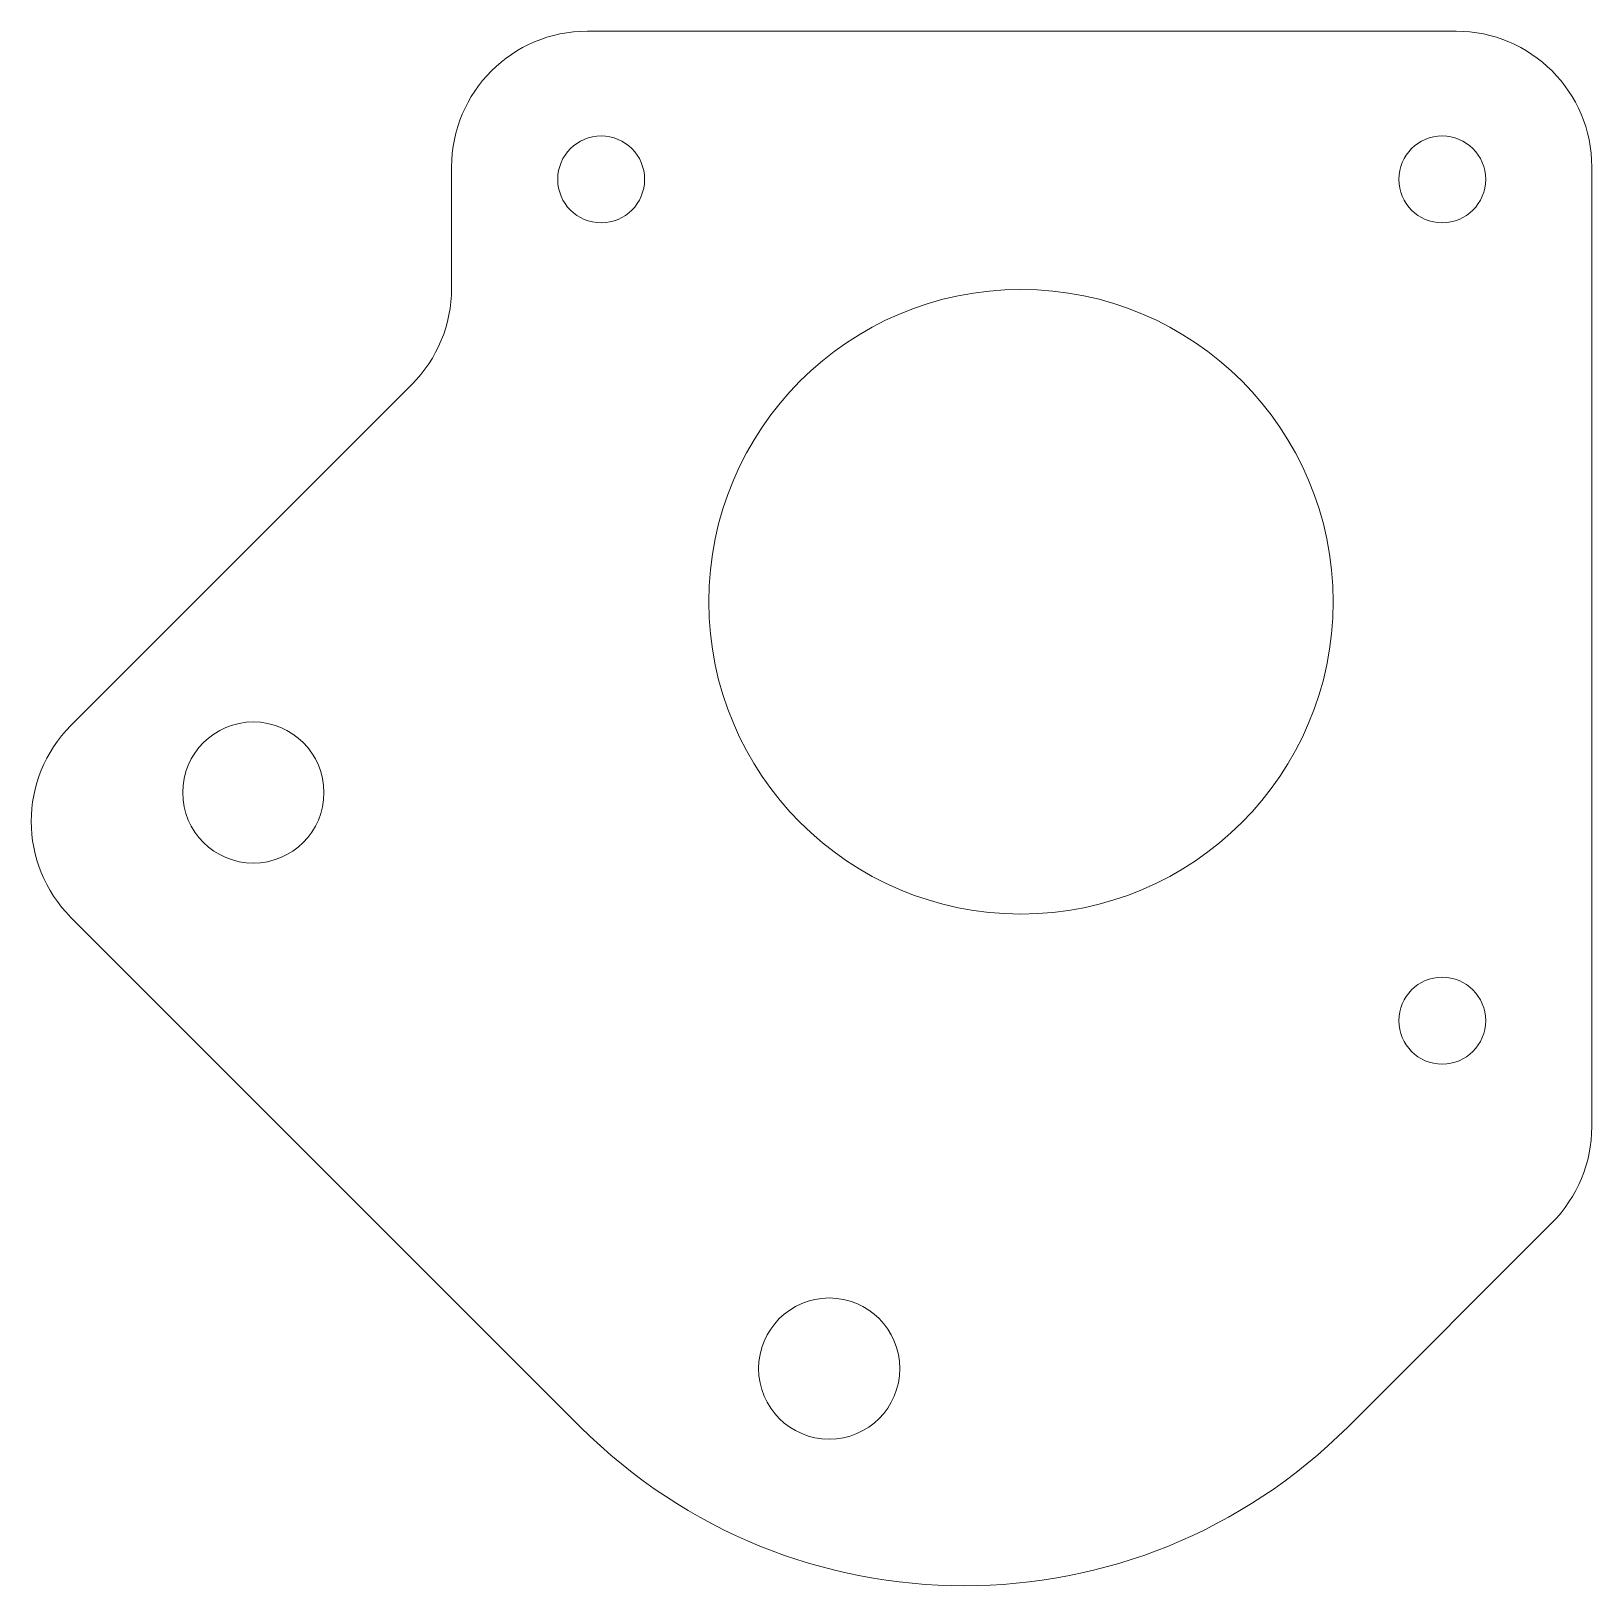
# Model space of a CAD drawing. Header units: millimetres. Extents: x 132.7 to 190.2, y 123.8 to 181.1.
import ezdxf

# ---------------------------------------------------------------- set-up
doc = ezdxf.new("R2010")
doc.units = ezdxf.units.MM
doc.layers.add('VISIBLE', color=7, linetype='Continuous', lineweight=0)

msp = doc.modelspace()

# ---------------------------------------------------------------- linework, layer by layer
at = {"layer": 'VISIBLE'}
for p, q in [((153.196, 181.077), (185.196, 181.077)), ((148.196, 171.607), (148.196, 176.077)), ((190.196, 176.077), (190.196, 140.736)), ((134.174, 155.514), (146.732, 168.071)), ((152.932, 129.685), (134.174, 148.443)), ((188.732, 137.2), (181.216, 129.685))]:
    msp.add_line(p, q, dxfattribs=at)
for centre, radius in [((153.705, 175.621), 1.6), ((184.687, 175.621), 1.6), ((169.17, 160.066), 11.5), ((140.892, 153.039), 2.6), ((184.687, 144.639), 1.6), ((162.105, 131.826), 2.6)]:
    msp.add_circle(centre, radius, dxfattribs=at)
for centre, radius, start, end in [((153.196, 176.077), 5, 90, 180), ((185.196, 176.077), 5, 0, 90), ((143.196, 171.607), 5, 315, 0), ((137.71, 151.978), 5, 135, 225), ((185.196, 140.736), 5, 315, 0), ((167.074, 143.827), 20, 225, 315)]:
    msp.add_arc(centre, radius, start, end, dxfattribs=at)

doc.saveas('drawing.dxf')
